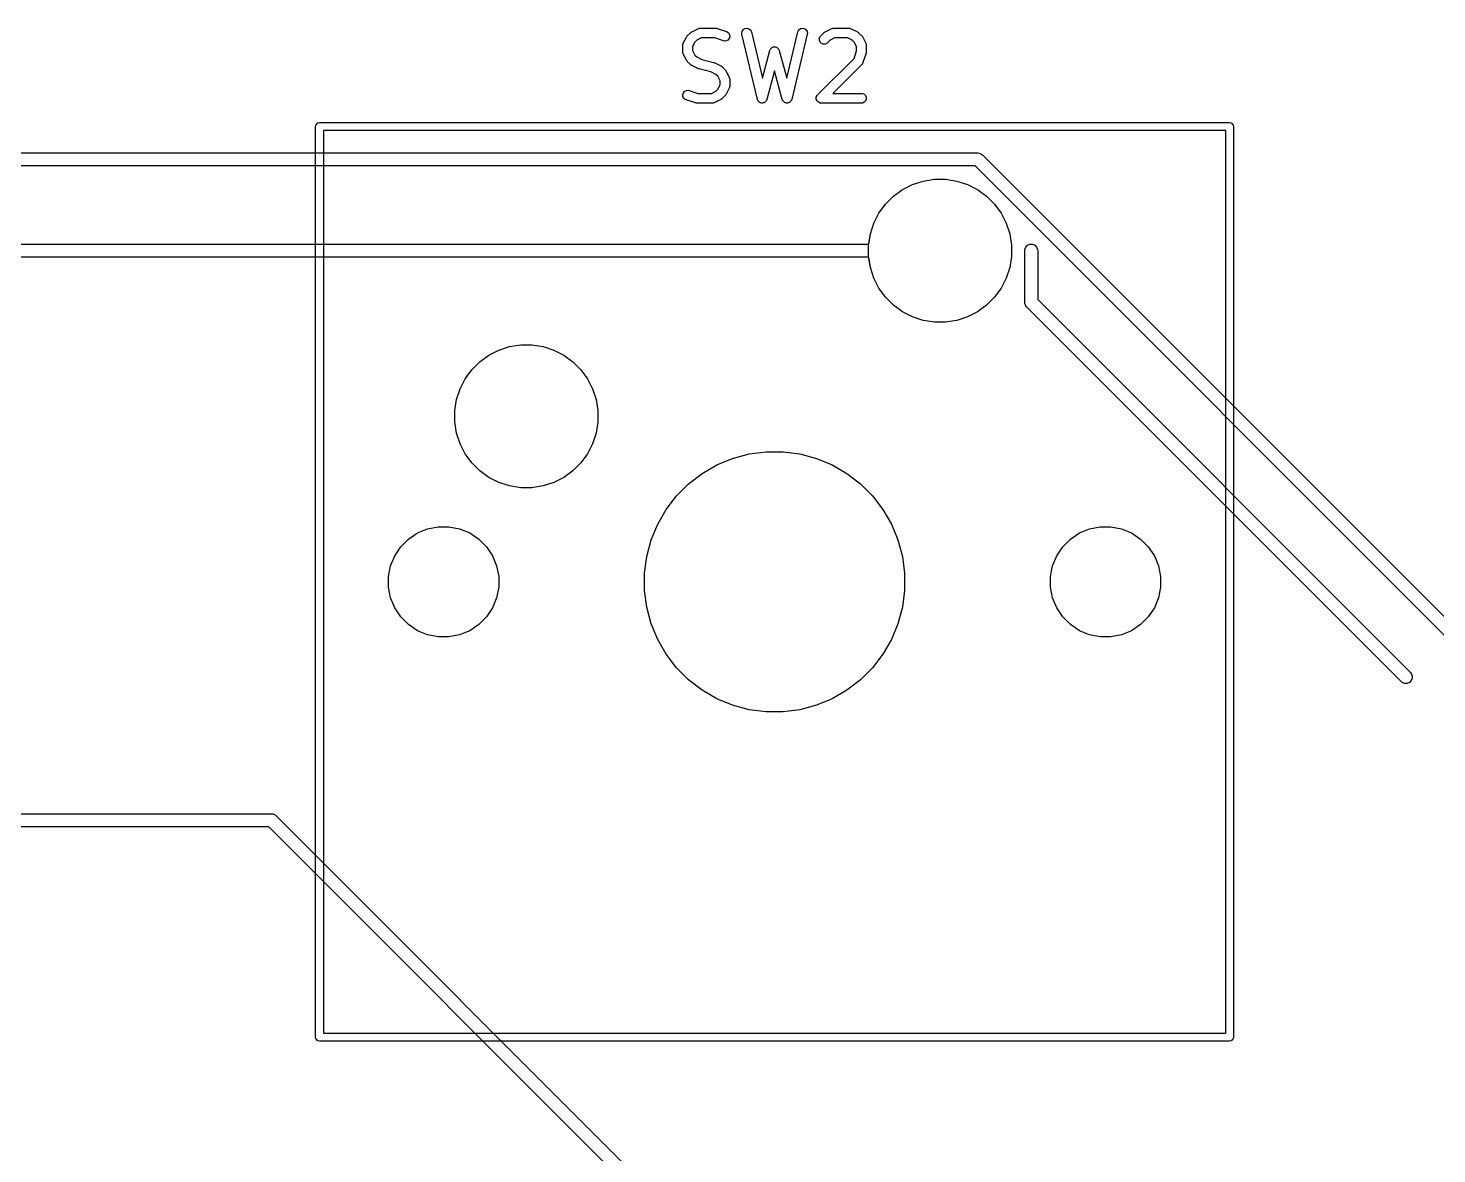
# Model space of a CAD drawing. Header units: inches. Extents: x 4.53 to 7.72, y -4.02 to -2.47.
# Drawn here: x 6.234 to 7.086, y -3.339 to -2.659 of the extents above; entities that cross this region are included whole.
import ezdxf

# ---------------------------------------------------------------- set-up
doc = ezdxf.new("R2010")
doc.units = ezdxf.units.IN
doc.header["$MEASUREMENT"] = 0
doc.layers.add('F.Silkscreen', color=41, linetype='CONTINUOUS', true_color=0xf2eda1)

msp = doc.modelspace()

# ---------------------------------------------------------------- linework, layer by layer
at = {"layer": 'F.Silkscreen', "linetype": 'CONTINUOUS'}
for p, q in [((6.63236, -2.66435), (6.63243, -2.66427)), ((6.63243, -2.66427), (6.63248, -2.66418)), ((6.63248, -2.66418), (6.63254, -2.66412)), ((6.63254, -2.66412), (6.63273, -2.6639)), ((6.63273, -2.6639), (6.6346, -2.66202)), ((6.6346, -2.66202), (6.63483, -2.66184)), ((6.63483, -2.66184), (6.63488, -2.66178)), ((6.63488, -2.66178), (6.63497, -2.66172)), ((6.63497, -2.66172), (6.63505, -2.66166)), ((6.63505, -2.66166), (6.63512, -2.66163)), ((6.63512, -2.66163), (6.63537, -2.66147)), ((6.63537, -2.66147), (6.63912, -2.6596)), ((6.63912, -2.6596), (6.63966, -2.65939)), ((6.63966, -2.65939), (6.63976, -2.65938)), ((6.63976, -2.65938), (6.63986, -2.65934)), ((6.63986, -2.65934), (6.64044, -2.65928)), ((6.64044, -2.65928), (6.64981, -2.65928)), ((6.64981, -2.65928), (6.6501, -2.65931)), ((6.6501, -2.65931), (6.65018, -2.65931)), ((6.65018, -2.65931), (6.65028, -2.65933)), ((6.65028, -2.65933), (6.65039, -2.65934)), ((6.65039, -2.65934), (6.65046, -2.65937)), ((6.65046, -2.65937), (6.65075, -2.65944)), ((6.65075, -2.65944), (6.65637, -2.66131)), ((6.65637, -2.66131), (6.6569, -2.66155)), ((6.6569, -2.66155), (6.65777, -2.6623)), ((6.65777, -2.6623), (6.65828, -2.66333)), ((6.65828, -2.66333), (6.65837, -2.66448)), ((6.66561, -2.66235), (6.66579, -2.66121)), ((6.66569, -2.66292), (6.66561, -2.66235)), ((6.67506, -2.70229), (6.66569, -2.66292)), ((6.66579, -2.66121), (6.6664, -2.66023)), ((6.6664, -2.66023), (6.66733, -2.65955)), ((6.66733, -2.65955), (6.66845, -2.65929)), ((6.66845, -2.65929), (6.66959, -2.65947)), ((6.66959, -2.65947), (6.67057, -2.66007)), ((6.67057, -2.66007), (6.67124, -2.66101)), ((6.67124, -2.66101), (6.67143, -2.66155)), ((6.67143, -2.66155), (6.6781, -2.68954)), ((6.69277, -2.68954), (6.69943, -2.66155)), ((6.70518, -2.66292), (6.6958, -2.70229)), ((6.69943, -2.66155), (6.69962, -2.66101)), ((6.69962, -2.66101), (6.7003, -2.66007)), ((6.7003, -2.66007), (6.70128, -2.65947)), ((6.70128, -2.65947), (6.70242, -2.65929)), ((6.70242, -2.65929), (6.70354, -2.65955)), ((6.70354, -2.65955), (6.70447, -2.66023)), ((6.70447, -2.66023), (6.70507, -2.66121)), ((6.70507, -2.66121), (6.70526, -2.66235)), ((6.70526, -2.66235), (6.70518, -2.66292)), ((6.71297, -2.66435), (6.71334, -2.6639)), ((6.71334, -2.6639), (6.71522, -2.66202)), ((6.71522, -2.66202), (6.71544, -2.66184)), ((6.71544, -2.66184), (6.71549, -2.66178)), ((6.71549, -2.66178), (6.71558, -2.66172)), ((6.71558, -2.66172), (6.71566, -2.66166)), ((6.71566, -2.66166), (6.71574, -2.66163)), ((6.71574, -2.66163), (6.71598, -2.66147)), ((6.71598, -2.66147), (6.71973, -2.6596)), ((6.71973, -2.6596), (6.72027, -2.65939)), ((6.72027, -2.65939), (6.72038, -2.65938)), ((6.72038, -2.65938), (6.72048, -2.65934)), ((6.72048, -2.65934), (6.72105, -2.65928)), ((6.72105, -2.65928), (6.73043, -2.65928)), ((6.73043, -2.65928), (6.731, -2.65934)), ((6.731, -2.65934), (6.7311, -2.65938)), ((6.7311, -2.65938), (6.73121, -2.65939)), ((6.73121, -2.65939), (6.73175, -2.6596)), ((6.73175, -2.6596), (6.7355, -2.66147)), ((6.7355, -2.66147), (6.73575, -2.66163)), ((6.73575, -2.66163), (6.73582, -2.66166)), ((6.73582, -2.66166), (6.7359, -2.66172)), ((6.7359, -2.66172), (6.73599, -2.66178)), ((6.73599, -2.66178), (6.73604, -2.66184)), ((6.73604, -2.66184), (6.73626, -2.66202)), ((6.73626, -2.66202), (6.73814, -2.6639)), ((6.73814, -2.6639), (6.73833, -2.66412)), ((6.73833, -2.66412), (6.73838, -2.66418)), ((6.73838, -2.66418), (6.73844, -2.66427)), ((6.73844, -2.66427), (6.73851, -2.66435)), ((6.62999, -2.66974), (6.63004, -2.66916)), ((6.62999, -2.67349), (6.62999, -2.66974)), ((6.63004, -2.66916), (6.63008, -2.66906)), ((6.63008, -2.66906), (6.63009, -2.66896)), ((6.63009, -2.66896), (6.6303, -2.66842)), ((6.6303, -2.66842), (6.63217, -2.66467)), ((6.63217, -2.66467), (6.63233, -2.66442)), ((6.63233, -2.66442), (6.63236, -2.66435)), ((6.63724, -2.66774), (6.63589, -2.67043)), ((6.63589, -2.67043), (6.63589, -2.67279)), ((6.63589, -2.67279), (6.63724, -2.67549)), ((6.63844, -2.66654), (6.63724, -2.66774)), ((6.64114, -2.66519), (6.63844, -2.66654)), ((6.64933, -2.66519), (6.64114, -2.66519)), ((6.6545, -2.66691), (6.64933, -2.66519)), ((6.65507, -2.66704), (6.6545, -2.66691)), ((6.65622, -2.66696), (6.65507, -2.66704)), ((6.65725, -2.66644), (6.65622, -2.66696)), ((6.658, -2.66557), (6.65725, -2.66644)), ((6.65837, -2.66448), (6.658, -2.66557)), ((6.6781, -2.68954), (6.68258, -2.67272)), ((6.68258, -2.67272), (6.68263, -2.67259)), ((6.68263, -2.67259), (6.68264, -2.67253)), ((6.68264, -2.67253), (6.68268, -2.67247)), ((6.68268, -2.67247), (6.68278, -2.67218)), ((6.68278, -2.67218), (6.68302, -2.67187)), ((6.68302, -2.67187), (6.68322, -2.67154)), ((6.68322, -2.67154), (6.68337, -2.67142)), ((6.68337, -2.67142), (6.68348, -2.67127)), ((6.68348, -2.67127), (6.68382, -2.67107)), ((6.68382, -2.67107), (6.68413, -2.67084)), ((6.68413, -2.67084), (6.68431, -2.67079)), ((6.68431, -2.67079), (6.68448, -2.67069)), ((6.68448, -2.67069), (6.68487, -2.67064)), ((6.68487, -2.67064), (6.68524, -2.67054)), ((6.68524, -2.67054), (6.68543, -2.67056)), ((6.68543, -2.67056), (6.68562, -2.67054)), ((6.68562, -2.67054), (6.686, -2.67064)), ((6.686, -2.67064), (6.68639, -2.67069)), ((6.68639, -2.67069), (6.68655, -2.67079)), ((6.68655, -2.67079), (6.68674, -2.67084)), ((6.68674, -2.67084), (6.68705, -2.67107)), ((6.68705, -2.67107), (6.68738, -2.67127)), ((6.68738, -2.67127), (6.6875, -2.67142)), ((6.6875, -2.67142), (6.68765, -2.67154)), ((6.68765, -2.67154), (6.68785, -2.67187)), ((6.68785, -2.67187), (6.68808, -2.67218)), ((6.68808, -2.67218), (6.68819, -2.67247)), ((6.68819, -2.67247), (6.68823, -2.67253)), ((6.68823, -2.67253), (6.68824, -2.67259)), ((6.68824, -2.67259), (6.68829, -2.67272)), ((6.68829, -2.67272), (6.69277, -2.68954)), ((6.71253, -2.66541), (6.71297, -2.66435)), ((6.71253, -2.66656), (6.71253, -2.66541)), ((6.71297, -2.66763), (6.71253, -2.66656)), ((6.71379, -2.66844), (6.71297, -2.66763)), ((6.71485, -2.66888), (6.71379, -2.66844)), ((6.71601, -2.66888), (6.71485, -2.66888)), ((6.71707, -2.66844), (6.71601, -2.66888)), ((6.71752, -2.66807), (6.71707, -2.66844)), ((6.71905, -2.66654), (6.71752, -2.66807)), ((6.72175, -2.66519), (6.71905, -2.66654)), ((6.72973, -2.66519), (6.72175, -2.66519)), ((6.73243, -2.66654), (6.72973, -2.66519)), ((6.73362, -2.66774), (6.73243, -2.66654)), ((6.73497, -2.67043), (6.73362, -2.66774)), ((6.73497, -2.67301), (6.73497, -2.67043)), ((6.73851, -2.66435), (6.73854, -2.66442)), ((6.73854, -2.66442), (6.73869, -2.66467)), ((6.73869, -2.66467), (6.74057, -2.66842)), ((6.74057, -2.66842), (6.74077, -2.66896)), ((6.74077, -2.66896), (6.74078, -2.66906)), ((6.74078, -2.66906), (6.74082, -2.66916)), ((6.74082, -2.66916), (6.74088, -2.66974)), ((6.74088, -2.66974), (6.74088, -2.67349)), ((6.63004, -2.67406), (6.62999, -2.67349)), ((6.63008, -2.67416), (6.63004, -2.67406)), ((6.63009, -2.67427), (6.63008, -2.67416)), ((6.6303, -2.67481), (6.63009, -2.67427)), ((6.63217, -2.67856), (6.6303, -2.67481)), ((6.63233, -2.6788), (6.63217, -2.67856)), ((6.63236, -2.67888), (6.63233, -2.6788)), ((6.63243, -2.67896), (6.63236, -2.67888)), ((6.63248, -2.67905), (6.63243, -2.67896)), ((6.63254, -2.6791), (6.63248, -2.67905)), ((6.63273, -2.67932), (6.63254, -2.6791)), ((6.6346, -2.6812), (6.63273, -2.67932)), ((6.63483, -2.68138), (6.6346, -2.6812)), ((6.63724, -2.67549), (6.63844, -2.67668)), ((6.63844, -2.67668), (6.64147, -2.6782)), ((6.64147, -2.6782), (6.64865, -2.67999)), ((6.64865, -2.67999), (6.6487, -2.68001)), ((6.6487, -2.68001), (6.64872, -2.68001)), ((6.64872, -2.68001), (6.64896, -2.6801)), ((6.64896, -2.6801), (6.6492, -2.68019)), ((6.6492, -2.68019), (6.64922, -2.6802)), ((6.64922, -2.6802), (6.64926, -2.68022)), ((6.64926, -2.68022), (6.65301, -2.68209)), ((6.71147, -2.69952), (6.73347, -2.67751)), ((6.73814, -2.6812), (6.72068, -2.69865)), ((6.73347, -2.67751), (6.73497, -2.67301)), ((6.73851, -2.68075), (6.73814, -2.6812)), ((6.73855, -2.68065), (6.73851, -2.68075)), ((6.73862, -2.68057), (6.73855, -2.68065)), ((6.73885, -2.68004), (6.73862, -2.68057)), ((6.74073, -2.67442), (6.73885, -2.68004)), ((6.74079, -2.67413), (6.74073, -2.67442)), ((6.74082, -2.67406), (6.74079, -2.67413)), ((6.74083, -2.67396), (6.74082, -2.67406)), ((6.74086, -2.67385), (6.74083, -2.67396)), ((6.74088, -2.67349), (6.74085, -2.67378)), ((6.74085, -2.67378), (6.74086, -2.67385)), ((6.63488, -2.68144), (6.63483, -2.68138)), ((6.63497, -2.6815), (6.63488, -2.68144)), ((6.63505, -2.68156), (6.63497, -2.6815)), ((6.63512, -2.68159), (6.63505, -2.68156)), ((6.63537, -2.68175), (6.63512, -2.68159)), ((6.63912, -2.68363), (6.63537, -2.68175)), ((6.63916, -2.68364), (6.63912, -2.68363)), ((6.63918, -2.68365), (6.63916, -2.68364)), ((6.63942, -2.68374), (6.63918, -2.68365)), ((6.63966, -2.68383), (6.63942, -2.68374)), ((6.63968, -2.68383), (6.63966, -2.68383)), ((6.63972, -2.68385), (6.63968, -2.68383)), ((6.64691, -2.68565), (6.63972, -2.68385)), ((6.64994, -2.68716), (6.64691, -2.68565)), ((6.65114, -2.68836), (6.64994, -2.68716)), ((6.65248, -2.69106), (6.65114, -2.68836)), ((6.65301, -2.68209), (6.65326, -2.68225)), ((6.65326, -2.68225), (6.65333, -2.68228)), ((6.65333, -2.68228), (6.65341, -2.68235)), ((6.65341, -2.68235), (6.6535, -2.6824)), ((6.6535, -2.6824), (6.65355, -2.68246)), ((6.65355, -2.68246), (6.65378, -2.68265)), ((6.65378, -2.68265), (6.65565, -2.68452)), ((6.65565, -2.68452), (6.65584, -2.68475)), ((6.65584, -2.68475), (6.65589, -2.6848)), ((6.65589, -2.6848), (6.65595, -2.68489)), ((6.65595, -2.68489), (6.65602, -2.68497)), ((6.65602, -2.68497), (6.65605, -2.68504)), ((6.65605, -2.68504), (6.6562, -2.68529)), ((6.6562, -2.68529), (6.65808, -2.68904)), ((6.65808, -2.68904), (6.65828, -2.68958)), ((6.65828, -2.68958), (6.65829, -2.68968)), ((6.65829, -2.68968), (6.65833, -2.68978)), ((6.65833, -2.68978), (6.65839, -2.69036)), ((6.68543, -2.68495), (6.68079, -2.70237)), ((6.69008, -2.70237), (6.68543, -2.68495)), ((6.63001, -2.69936), (6.63037, -2.69827)), ((6.63037, -2.69827), (6.63113, -2.6974)), ((6.63113, -2.6974), (6.63216, -2.69688)), ((6.63216, -2.69688), (6.63331, -2.6968)), ((6.63331, -2.6968), (6.63387, -2.69693)), ((6.63387, -2.69693), (6.63904, -2.69865)), ((6.64724, -2.69865), (6.64994, -2.69731)), ((6.64994, -2.69731), (6.65114, -2.69611)), ((6.65114, -2.69611), (6.65248, -2.69341)), ((6.65248, -2.69341), (6.65248, -2.69106)), ((6.65808, -2.69543), (6.6562, -2.69918)), ((6.65828, -2.69489), (6.65808, -2.69543)), ((6.65829, -2.69478), (6.65828, -2.69489)), ((6.65833, -2.69468), (6.65829, -2.69478)), ((6.65839, -2.69411), (6.65833, -2.69468)), ((6.65839, -2.69036), (6.65839, -2.69411)), ((6.63009, -2.70051), (6.63001, -2.69936)), ((6.63061, -2.70154), (6.63009, -2.70051)), ((6.63148, -2.7023), (6.63061, -2.70154)), ((6.63201, -2.70253), (6.63148, -2.7023)), ((6.63763, -2.70441), (6.63201, -2.70253)), ((6.63792, -2.70447), (6.63763, -2.70441)), ((6.63799, -2.7045), (6.63792, -2.70447)), ((6.63809, -2.70451), (6.63799, -2.7045)), ((6.63819, -2.70454), (6.63809, -2.70451)), ((6.63827, -2.70453), (6.63819, -2.70454)), ((6.63856, -2.70456), (6.63827, -2.70453)), ((6.64794, -2.70456), (6.63856, -2.70456)), ((6.63904, -2.69865), (6.64724, -2.69865)), ((6.64851, -2.7045), (6.64794, -2.70456)), ((6.64861, -2.70446), (6.64851, -2.7045)), ((6.64872, -2.70445), (6.64861, -2.70446)), ((6.64926, -2.70425), (6.64872, -2.70445)), ((6.65301, -2.70237), (6.64926, -2.70425)), ((6.65326, -2.70222), (6.65301, -2.70237)), ((6.65333, -2.70219), (6.65326, -2.70222)), ((6.65341, -2.70212), (6.65333, -2.70219)), ((6.6535, -2.70206), (6.65341, -2.70212)), ((6.65355, -2.70201), (6.6535, -2.70206)), ((6.65378, -2.70182), (6.65355, -2.70201)), ((6.65565, -2.69995), (6.65378, -2.70182)), ((6.65584, -2.69972), (6.65565, -2.69995)), ((6.65589, -2.69967), (6.65584, -2.69972)), ((6.65595, -2.69958), (6.65589, -2.69967)), ((6.65602, -2.6995), (6.65595, -2.69958)), ((6.65605, -2.69943), (6.65602, -2.6995)), ((6.6562, -2.69918), (6.65605, -2.69943)), ((6.67513, -2.70249), (6.67506, -2.70229)), ((6.67514, -2.70256), (6.67513, -2.70249)), ((6.67518, -2.70262), (6.67514, -2.70256)), ((6.67525, -2.70284), (6.67518, -2.70262)), ((6.6755, -2.70319), (6.67525, -2.70284)), ((6.67572, -2.70356), (6.6755, -2.70319)), ((6.67584, -2.70365), (6.67572, -2.70356)), ((6.67593, -2.70377), (6.67584, -2.70365)), ((6.67629, -2.704), (6.67593, -2.70377)), ((6.67663, -2.70426), (6.67629, -2.704)), ((6.67678, -2.7043), (6.67663, -2.70426)), ((6.67691, -2.70438), (6.67678, -2.7043)), ((6.67733, -2.70444), (6.67691, -2.70438)), ((6.67774, -2.70455), (6.67733, -2.70444)), ((6.67789, -2.70453), (6.67774, -2.70455)), ((6.67804, -2.70456), (6.67789, -2.70453)), ((6.67846, -2.70446), (6.67804, -2.70456)), ((6.67889, -2.7044), (6.67846, -2.70446)), ((6.67902, -2.70433), (6.67889, -2.7044)), ((6.67917, -2.70429), (6.67902, -2.70433)), ((6.67951, -2.70404), (6.67917, -2.70429)), ((6.67988, -2.70382), (6.67951, -2.70404)), ((6.67998, -2.7037), (6.67988, -2.70382)), ((6.6801, -2.70362), (6.67998, -2.7037)), ((6.68032, -2.70325), (6.6801, -2.70362)), ((6.68058, -2.70291), (6.68032, -2.70325)), ((6.68066, -2.7027), (6.68058, -2.70291)), ((6.6807, -2.70263), (6.68066, -2.7027)), ((6.68071, -2.70256), (6.6807, -2.70263)), ((6.68079, -2.70237), (6.68071, -2.70256)), ((6.69015, -2.70256), (6.69008, -2.70237)), ((6.69016, -2.70263), (6.69015, -2.70256)), ((6.6902, -2.7027), (6.69016, -2.70263)), ((6.69028, -2.70291), (6.6902, -2.7027)), ((6.69054, -2.70325), (6.69028, -2.70291)), ((6.69077, -2.70362), (6.69054, -2.70325)), ((6.69089, -2.7037), (6.69077, -2.70362)), ((6.69098, -2.70382), (6.69089, -2.7037)), ((6.69135, -2.70404), (6.69098, -2.70382)), ((6.6917, -2.70429), (6.69135, -2.70404)), ((6.69185, -2.70433), (6.6917, -2.70429)), ((6.69198, -2.7044), (6.69185, -2.70433)), ((6.6924, -2.70446), (6.69198, -2.7044)), ((6.69282, -2.70456), (6.6924, -2.70446)), ((6.69297, -2.70453), (6.69282, -2.70456)), ((6.69312, -2.70455), (6.69297, -2.70453)), ((6.69354, -2.70444), (6.69312, -2.70455)), ((6.69396, -2.70438), (6.69354, -2.70444)), ((6.69409, -2.7043), (6.69396, -2.70438)), ((6.69423, -2.70426), (6.69409, -2.7043)), ((6.69458, -2.704), (6.69423, -2.70426)), ((6.69494, -2.70377), (6.69458, -2.704)), ((6.69503, -2.70365), (6.69494, -2.70377)), ((6.69515, -2.70356), (6.69503, -2.70365)), ((6.69536, -2.70319), (6.69515, -2.70356)), ((6.69562, -2.70284), (6.69536, -2.70319)), ((6.69569, -2.70262), (6.69562, -2.70284)), ((6.69573, -2.70256), (6.69569, -2.70262)), ((6.69574, -2.70249), (6.69573, -2.70256)), ((6.6958, -2.70229), (6.69574, -2.70249)), ((6.71066, -2.70103), (6.7111, -2.69997)), ((6.71066, -2.70218), (6.71066, -2.70103)), ((6.7111, -2.70325), (6.71066, -2.70218)), ((6.7111, -2.69997), (6.71147, -2.69952)), ((6.71191, -2.70406), (6.7111, -2.70325)), ((6.71298, -2.7045), (6.71191, -2.70406)), ((6.71355, -2.70456), (6.71298, -2.7045)), ((6.73793, -2.70456), (6.71355, -2.70456)), ((6.72068, -2.69865), (6.73793, -2.69865)), ((6.73793, -2.69865), (6.7385, -2.69871)), ((6.7385, -2.7045), (6.73793, -2.70456)), ((6.7385, -2.69871), (6.73957, -2.69915)), ((6.73957, -2.70406), (6.7385, -2.7045)), ((6.73957, -2.69915), (6.74038, -2.69997)), ((6.74038, -2.70325), (6.73957, -2.70406)), ((6.74038, -2.69997), (6.74082, -2.70103)), ((6.74082, -2.70218), (6.74038, -2.70325)), ((6.74082, -2.70103), (6.74082, -2.70218)), ((6.40807, -2.7187), (6.40825, -2.7178)), ((6.40807, -3.2687), (6.40807, -2.7187)), ((6.40825, -2.7178), (6.40953, -2.71652)), ((6.40953, -2.71652), (6.41043, -2.71634)), ((6.41043, -2.71634), (6.96043, -2.71634)), ((6.4128, -2.72106), (6.4128, -3.26634)), ((6.95807, -2.72106), (6.4128, -2.72106)), ((6.95807, -3.26634), (6.95807, -2.72106)), ((6.96043, -2.71634), (6.96134, -2.71652)), ((6.96134, -2.71652), (6.96262, -2.7178)), ((6.96262, -2.7178), (6.9628, -2.7187)), ((6.9628, -2.7187), (6.9628, -3.2687)), ((5.41757, -2.73465), (6.80826, -2.73465)), ((6.80826, -2.73465), (6.80903, -2.73472)), ((6.80903, -2.73472), (6.81045, -2.73531)), ((6.81045, -2.73531), (6.81105, -2.7358)), ((6.81105, -2.7358), (7.54373, -3.46848)), ((6.80663, -2.74252), (5.4192, -2.74252)), ((7.53701, -3.47289), (6.80663, -2.74252)), ((6.75731, -2.76077), (6.76281, -2.75678)), ((6.75731, -2.76077), (6.76281, -2.75678)), ((6.76281, -2.75678), (6.76886, -2.75369)), ((6.76281, -2.75678), (6.76886, -2.75369)), ((6.76886, -2.75369), (6.77532, -2.75159)), ((6.76886, -2.75369), (6.77532, -2.75159)), ((6.77532, -2.75159), (6.78204, -2.75053)), ((6.77532, -2.75159), (6.78204, -2.75053)), ((6.78204, -2.75053), (6.78883, -2.75053)), ((6.78204, -2.75053), (6.78883, -2.75053)), ((6.78883, -2.75053), (6.79554, -2.75159)), ((6.78883, -2.75053), (6.79554, -2.75159)), ((6.79554, -2.75159), (6.80201, -2.75369)), ((6.79554, -2.75159), (6.80201, -2.75369)), ((6.80201, -2.75369), (6.80806, -2.75678)), ((6.80201, -2.75369), (6.80806, -2.75678)), ((6.80806, -2.75678), (6.81356, -2.76077)), ((6.80806, -2.75678), (6.81356, -2.76077)), ((6.74851, -2.77107), (6.7525, -2.76558)), ((6.74851, -2.77107), (6.7525, -2.76558)), ((6.7525, -2.76558), (6.75731, -2.76077)), ((6.7525, -2.76558), (6.75731, -2.76077)), ((6.81356, -2.76077), (6.81836, -2.76558)), ((6.81356, -2.76077), (6.81836, -2.76558)), ((6.81836, -2.76558), (6.82236, -2.77107)), ((6.81836, -2.76558), (6.82236, -2.77107)), ((6.74542, -2.77713), (6.74851, -2.77107)), ((6.74542, -2.77713), (6.74851, -2.77107)), ((6.82236, -2.77107), (6.82544, -2.77713)), ((6.82236, -2.77107), (6.82544, -2.77713)), ((6.74332, -2.78359), (6.74542, -2.77713)), ((6.74332, -2.78359), (6.74542, -2.77713)), ((6.82544, -2.77713), (6.82754, -2.78359)), ((6.82544, -2.77713), (6.82754, -2.78359)), ((5.46245, -2.78976), (6.74234, -2.78976)), ((6.74226, -2.7903), (6.74332, -2.78359)), ((6.74226, -2.7971), (6.74226, -2.7903)), ((6.74234, -2.78976), (6.74332, -2.78359)), ((6.82754, -2.78359), (6.82861, -2.7903)), ((6.82754, -2.78359), (6.82861, -2.7903)), ((6.82861, -2.7903), (6.82861, -2.7971)), ((6.82861, -2.7903), (6.82861, -2.7971)), ((6.83669, -2.79293), (6.83728, -2.79151)), ((6.83728, -2.79151), (6.83836, -2.79043)), ((6.83836, -2.79043), (6.83978, -2.78984)), ((6.83978, -2.78984), (6.84132, -2.78984)), ((6.84132, -2.78984), (6.84274, -2.79043)), ((6.84274, -2.79043), (6.84382, -2.79151)), ((6.84382, -2.79151), (6.84441, -2.79293)), ((6.74234, -2.79764), (5.46409, -2.79764)), ((6.74332, -2.80381), (6.74226, -2.7971)), ((6.74332, -2.80381), (6.74234, -2.79764)), ((6.82861, -2.7971), (6.82754, -2.80381)), ((6.82861, -2.7971), (6.82754, -2.80381)), ((6.83661, -2.7937), (6.83669, -2.79293)), ((6.83661, -2.8248), (6.83661, -2.7937)), ((6.84441, -2.79293), (6.84449, -2.7937)), ((6.84449, -2.7937), (6.84449, -2.82317)), ((6.74542, -2.81027), (6.74332, -2.80381)), ((6.74542, -2.81027), (6.74332, -2.80381)), ((6.82754, -2.80381), (6.82544, -2.81027)), ((6.82754, -2.80381), (6.82544, -2.81027)), ((6.74851, -2.81633), (6.74542, -2.81027)), ((6.74851, -2.81633), (6.74542, -2.81027)), ((6.7525, -2.82183), (6.74851, -2.81633)), ((6.7525, -2.82183), (6.74851, -2.81633)), ((6.82236, -2.81633), (6.81836, -2.82183)), ((6.82236, -2.81633), (6.81836, -2.82183)), ((6.82544, -2.81027), (6.82236, -2.81633)), ((6.82544, -2.81027), (6.82236, -2.81633)), ((6.75731, -2.82663), (6.7525, -2.82183)), ((6.75731, -2.82663), (6.7525, -2.82183)), ((6.81836, -2.82183), (6.81356, -2.82663)), ((6.81836, -2.82183), (6.81356, -2.82663)), ((6.83669, -2.82557), (6.83661, -2.8248)), ((6.83728, -2.82699), (6.83669, -2.82557)), ((6.84449, -2.82317), (7.06971, -3.0484)), ((6.76281, -2.83063), (6.75731, -2.82663)), ((6.76281, -2.83063), (6.75731, -2.82663)), ((6.76886, -2.83371), (6.76281, -2.83063)), ((6.76886, -2.83371), (6.76281, -2.83063)), ((6.77532, -2.83581), (6.76886, -2.83371)), ((6.77532, -2.83581), (6.76886, -2.83371)), ((6.80201, -2.83371), (6.79554, -2.83581)), ((6.80201, -2.83371), (6.79554, -2.83581)), ((6.80806, -2.83063), (6.80201, -2.83371)), ((6.80806, -2.83063), (6.80201, -2.83371)), ((6.81356, -2.82663), (6.80806, -2.83063)), ((6.81356, -2.82663), (6.80806, -2.83063)), ((6.83777, -2.82759), (6.83728, -2.82699)), ((7.06415, -3.05396), (6.83777, -2.82759)), ((6.78204, -2.83687), (6.77532, -2.83581)), ((6.78204, -2.83687), (6.77532, -2.83581)), ((6.78883, -2.83687), (6.78204, -2.83687)), ((6.78883, -2.83687), (6.78204, -2.83687)), ((6.79554, -2.83581), (6.78883, -2.83687)), ((6.79554, -2.83581), (6.78883, -2.83687)), ((6.52532, -2.85159), (6.53204, -2.85053)), ((6.52532, -2.85159), (6.53204, -2.85053)), ((6.53204, -2.85053), (6.53883, -2.85053)), ((6.53204, -2.85053), (6.53883, -2.85053)), ((6.53883, -2.85053), (6.54554, -2.85159)), ((6.53883, -2.85053), (6.54554, -2.85159)), ((6.50731, -2.86077), (6.51281, -2.85678)), ((6.50731, -2.86077), (6.51281, -2.85678)), ((6.51281, -2.85678), (6.51886, -2.85369)), ((6.51281, -2.85678), (6.51886, -2.85369)), ((6.51886, -2.85369), (6.52532, -2.85159)), ((6.51886, -2.85369), (6.52532, -2.85159)), ((6.54554, -2.85159), (6.55201, -2.85369)), ((6.54554, -2.85159), (6.55201, -2.85369)), ((6.55201, -2.85369), (6.55806, -2.85678)), ((6.55201, -2.85369), (6.55806, -2.85678)), ((6.55806, -2.85678), (6.56356, -2.86077)), ((6.55806, -2.85678), (6.56356, -2.86077)), ((6.49851, -2.87107), (6.5025, -2.86558)), ((6.49851, -2.87107), (6.5025, -2.86558)), ((6.5025, -2.86558), (6.50731, -2.86077)), ((6.5025, -2.86558), (6.50731, -2.86077)), ((6.56356, -2.86077), (6.56836, -2.86558)), ((6.56356, -2.86077), (6.56836, -2.86558)), ((6.56836, -2.86558), (6.57236, -2.87107)), ((6.56836, -2.86558), (6.57236, -2.87107)), ((6.49542, -2.87713), (6.49851, -2.87107)), ((6.49542, -2.87713), (6.49851, -2.87107)), ((6.57236, -2.87107), (6.57544, -2.87713)), ((6.57236, -2.87107), (6.57544, -2.87713)), ((6.49226, -2.8903), (6.49332, -2.88359)), ((6.49226, -2.8903), (6.49332, -2.88359)), ((6.49332, -2.88359), (6.49542, -2.87713)), ((6.49332, -2.88359), (6.49542, -2.87713)), ((6.57544, -2.87713), (6.57754, -2.88359)), ((6.57544, -2.87713), (6.57754, -2.88359)), ((6.57754, -2.88359), (6.57861, -2.8903)), ((6.57754, -2.88359), (6.57861, -2.8903)), ((6.49226, -2.8971), (6.49226, -2.8903)), ((6.49226, -2.8971), (6.49226, -2.8903)), ((6.57861, -2.8903), (6.57861, -2.8971)), ((6.57861, -2.8903), (6.57861, -2.8971)), ((6.49332, -2.90381), (6.49226, -2.8971)), ((6.49332, -2.90381), (6.49226, -2.8971)), ((6.57861, -2.8971), (6.57754, -2.90381)), ((6.57861, -2.8971), (6.57754, -2.90381)), ((6.49542, -2.91027), (6.49332, -2.90381)), ((6.49542, -2.91027), (6.49332, -2.90381)), ((6.49851, -2.91633), (6.49542, -2.91027)), ((6.49851, -2.91633), (6.49542, -2.91027)), ((6.57544, -2.91027), (6.57236, -2.91633)), ((6.57544, -2.91027), (6.57236, -2.91633)), ((6.57754, -2.90381), (6.57544, -2.91027)), ((6.57754, -2.90381), (6.57544, -2.91027)), ((6.5025, -2.92183), (6.49851, -2.91633)), ((6.5025, -2.92183), (6.49851, -2.91633)), ((6.57236, -2.91633), (6.56836, -2.92183)), ((6.57236, -2.91633), (6.56836, -2.92183)), ((6.65061, -2.92308), (6.66012, -2.91914)), ((6.66012, -2.91914), (6.67007, -2.91647)), ((6.67007, -2.91647), (6.68028, -2.91513)), ((6.68028, -2.91513), (6.69058, -2.91513)), ((6.69058, -2.91513), (6.70079, -2.91647)), ((6.70079, -2.91647), (6.71074, -2.91914)), ((6.71074, -2.91914), (6.72026, -2.92308)), ((6.50731, -2.92663), (6.5025, -2.92183)), ((6.50731, -2.92663), (6.5025, -2.92183)), ((6.51281, -2.93063), (6.50731, -2.92663)), ((6.51281, -2.93063), (6.50731, -2.92663)), ((6.56356, -2.92663), (6.55806, -2.93063)), ((6.56356, -2.92663), (6.55806, -2.93063)), ((6.56836, -2.92183), (6.56356, -2.92663)), ((6.56836, -2.92183), (6.56356, -2.92663)), ((6.64169, -2.92823), (6.65061, -2.92308)), ((6.72026, -2.92308), (6.72918, -2.92823)), ((6.51886, -2.93371), (6.51281, -2.93063)), ((6.51886, -2.93371), (6.51281, -2.93063)), ((6.52532, -2.93581), (6.51886, -2.93371)), ((6.52532, -2.93581), (6.51886, -2.93371)), ((6.53204, -2.93687), (6.52532, -2.93581)), ((6.53204, -2.93687), (6.52532, -2.93581)), ((6.54554, -2.93581), (6.53883, -2.93687)), ((6.54554, -2.93581), (6.53883, -2.93687)), ((6.55201, -2.93371), (6.54554, -2.93581)), ((6.55201, -2.93371), (6.54554, -2.93581)), ((6.55806, -2.93063), (6.55201, -2.93371)), ((6.55806, -2.93063), (6.55201, -2.93371)), ((6.62623, -2.94178), (6.63352, -2.9345)), ((6.63352, -2.9345), (6.64169, -2.92823)), ((6.72918, -2.92823), (6.73735, -2.9345)), ((6.73735, -2.9345), (6.74463, -2.94178)), ((6.53883, -2.93687), (6.53204, -2.93687)), ((6.53883, -2.93687), (6.53204, -2.93687)), ((6.61996, -2.94996), (6.62623, -2.94178)), ((6.74463, -2.94178), (6.7509, -2.94996)), ((6.61481, -2.95887), (6.61996, -2.94996)), ((6.7509, -2.94996), (6.75605, -2.95887)), ((6.46966, -2.96419), (6.47572, -2.96168)), ((6.47572, -2.96168), (6.48215, -2.9604)), ((6.48215, -2.9604), (6.48871, -2.9604)), ((6.48871, -2.9604), (6.49515, -2.96168)), ((6.49515, -2.96168), (6.50121, -2.96419)), ((6.61087, -2.96839), (6.61481, -2.95887)), ((6.75605, -2.95887), (6.75999, -2.96839)), ((6.86966, -2.96419), (6.87572, -2.96168)), ((6.87572, -2.96168), (6.88215, -2.9604)), ((6.88215, -2.9604), (6.88871, -2.9604)), ((6.88871, -2.9604), (6.89515, -2.96168)), ((6.89515, -2.96168), (6.90121, -2.96419)), ((6.45956, -2.97247), (6.4642, -2.96783)), ((6.4642, -2.96783), (6.46966, -2.96419)), ((6.50121, -2.96419), (6.50666, -2.96783)), ((6.50666, -2.96783), (6.5113, -2.97247)), ((6.60821, -2.97834), (6.61087, -2.96839)), ((6.75999, -2.96839), (6.76266, -2.97834)), ((6.85956, -2.97247), (6.8642, -2.96783)), ((6.8642, -2.96783), (6.86966, -2.96419)), ((6.90121, -2.96419), (6.90666, -2.96783)), ((6.90666, -2.96783), (6.9113, -2.97247)), ((6.45341, -2.98399), (6.45592, -2.97793)), ((6.45592, -2.97793), (6.45956, -2.97247)), ((6.5113, -2.97247), (6.51495, -2.97793)), ((6.51495, -2.97793), (6.51746, -2.98399)), ((6.60686, -2.98855), (6.60821, -2.97834)), ((6.76266, -2.97834), (6.764, -2.98855)), ((6.85341, -2.98399), (6.85592, -2.97793)), ((6.85592, -2.97793), (6.85956, -2.97247)), ((6.9113, -2.97247), (6.91495, -2.97793)), ((6.91495, -2.97793), (6.91746, -2.98399)), ((6.45213, -2.99042), (6.45341, -2.98399)), ((6.51746, -2.98399), (6.51874, -2.99042)), ((6.85213, -2.99042), (6.85341, -2.98399)), ((6.91746, -2.98399), (6.91874, -2.99042)), ((6.45213, -2.99698), (6.45213, -2.99042)), ((6.51874, -2.99042), (6.51874, -2.99698)), ((6.60686, -2.99885), (6.60686, -2.98855)), ((6.764, -2.98855), (6.764, -2.99885)), ((6.85213, -2.99698), (6.85213, -2.99042)), ((6.91874, -2.99042), (6.91874, -2.99698)), ((6.45341, -3.00342), (6.45213, -2.99698)), ((6.45592, -3.00948), (6.45341, -3.00342)), ((6.51746, -3.00342), (6.51495, -3.00948)), ((6.51874, -2.99698), (6.51746, -3.00342)), ((6.60821, -3.00906), (6.60686, -2.99885)), ((6.764, -2.99885), (6.76266, -3.00906)), ((6.85341, -3.00342), (6.85213, -2.99698)), ((6.85592, -3.00948), (6.85341, -3.00342)), ((6.91746, -3.00342), (6.91495, -3.00948)), ((6.91874, -2.99698), (6.91746, -3.00342)), ((6.45956, -3.01493), (6.45592, -3.00948)), ((6.51495, -3.00948), (6.5113, -3.01493)), ((6.61087, -3.01901), (6.60821, -3.00906)), ((6.76266, -3.00906), (6.75999, -3.01901)), ((6.85956, -3.01493), (6.85592, -3.00948)), ((6.91495, -3.00948), (6.9113, -3.01493)), ((6.4642, -3.01957), (6.45956, -3.01493)), ((6.46966, -3.02321), (6.4642, -3.01957)), ((6.50666, -3.01957), (6.50121, -3.02321)), ((6.5113, -3.01493), (6.50666, -3.01957)), ((6.61481, -3.02853), (6.61087, -3.01901)), ((6.75999, -3.01901), (6.75605, -3.02853)), ((6.8642, -3.01957), (6.85956, -3.01493)), ((6.86966, -3.02321), (6.8642, -3.01957)), ((6.90666, -3.01957), (6.90121, -3.02321)), ((6.9113, -3.01493), (6.90666, -3.01957)), ((6.47572, -3.02572), (6.46966, -3.02321)), ((6.48215, -3.027), (6.47572, -3.02572)), ((6.48871, -3.027), (6.48215, -3.027)), ((6.49515, -3.02572), (6.48871, -3.027)), ((6.50121, -3.02321), (6.49515, -3.02572)), ((6.61996, -3.03745), (6.61481, -3.02853)), ((6.75605, -3.02853), (6.7509, -3.03745)), ((6.87572, -3.02572), (6.86966, -3.02321)), ((6.88215, -3.027), (6.87572, -3.02572)), ((6.88871, -3.027), (6.88215, -3.027)), ((6.89515, -3.02572), (6.88871, -3.027)), ((6.90121, -3.02321), (6.89515, -3.02572)), ((6.62623, -3.04562), (6.61996, -3.03745)), ((6.7509, -3.03745), (6.74463, -3.04562)), ((6.63352, -3.0529), (6.62623, -3.04562)), ((6.74463, -3.04562), (6.73735, -3.0529)), ((6.64169, -3.05917), (6.63352, -3.0529)), ((6.73735, -3.0529), (6.72918, -3.05917)), ((7.06474, -3.05445), (7.06415, -3.05396)), ((7.06616, -3.05504), (7.06474, -3.05445)), ((7.0677, -3.05504), (7.06616, -3.05504)), ((7.06912, -3.05445), (7.0677, -3.05504)), ((7.0702, -3.05337), (7.06912, -3.05445)), ((7.06971, -3.0484), (7.0702, -3.04899)), ((7.0702, -3.04899), (7.07079, -3.05041)), ((7.07079, -3.05195), (7.0702, -3.05337)), ((7.07079, -3.05041), (7.07079, -3.05195)), ((6.65061, -3.06432), (6.64169, -3.05917)), ((6.66012, -3.06826), (6.65061, -3.06432)), ((6.72026, -3.06432), (6.71074, -3.06826)), ((6.72918, -3.05917), (6.72026, -3.06432)), ((6.67007, -3.07093), (6.66012, -3.06826)), ((6.68028, -3.07227), (6.67007, -3.07093)), ((6.69058, -3.07227), (6.68028, -3.07227)), ((6.70079, -3.07093), (6.69058, -3.07227)), ((6.71074, -3.06826), (6.70079, -3.07093)), ((5.38553, -3.13386), (6.3815, -3.13386)), ((6.3815, -3.13386), (6.38226, -3.13393)), ((6.38226, -3.13393), (6.38368, -3.13452)), ((6.38368, -3.13452), (6.38428, -3.13501)), ((6.38428, -3.13501), (6.75775, -3.50848)), ((6.37987, -3.14173), (5.38553, -3.14173)), ((6.75218, -3.51405), (6.37987, -3.14173)), ((6.4128, -3.26634), (6.95807, -3.26634)), ((6.40825, -3.2696), (6.40807, -3.2687)), ((6.40953, -3.27088), (6.40825, -3.2696)), ((6.41043, -3.27106), (6.40953, -3.27088)), ((6.96043, -3.27106), (6.41043, -3.27106)), ((6.96134, -3.27088), (6.96043, -3.27106)), ((6.96262, -3.2696), (6.96134, -3.27088)), ((6.9628, -3.2687), (6.96262, -3.2696))]:
    msp.add_line(p, q, dxfattribs=at)

doc.saveas('drawing.dxf')
